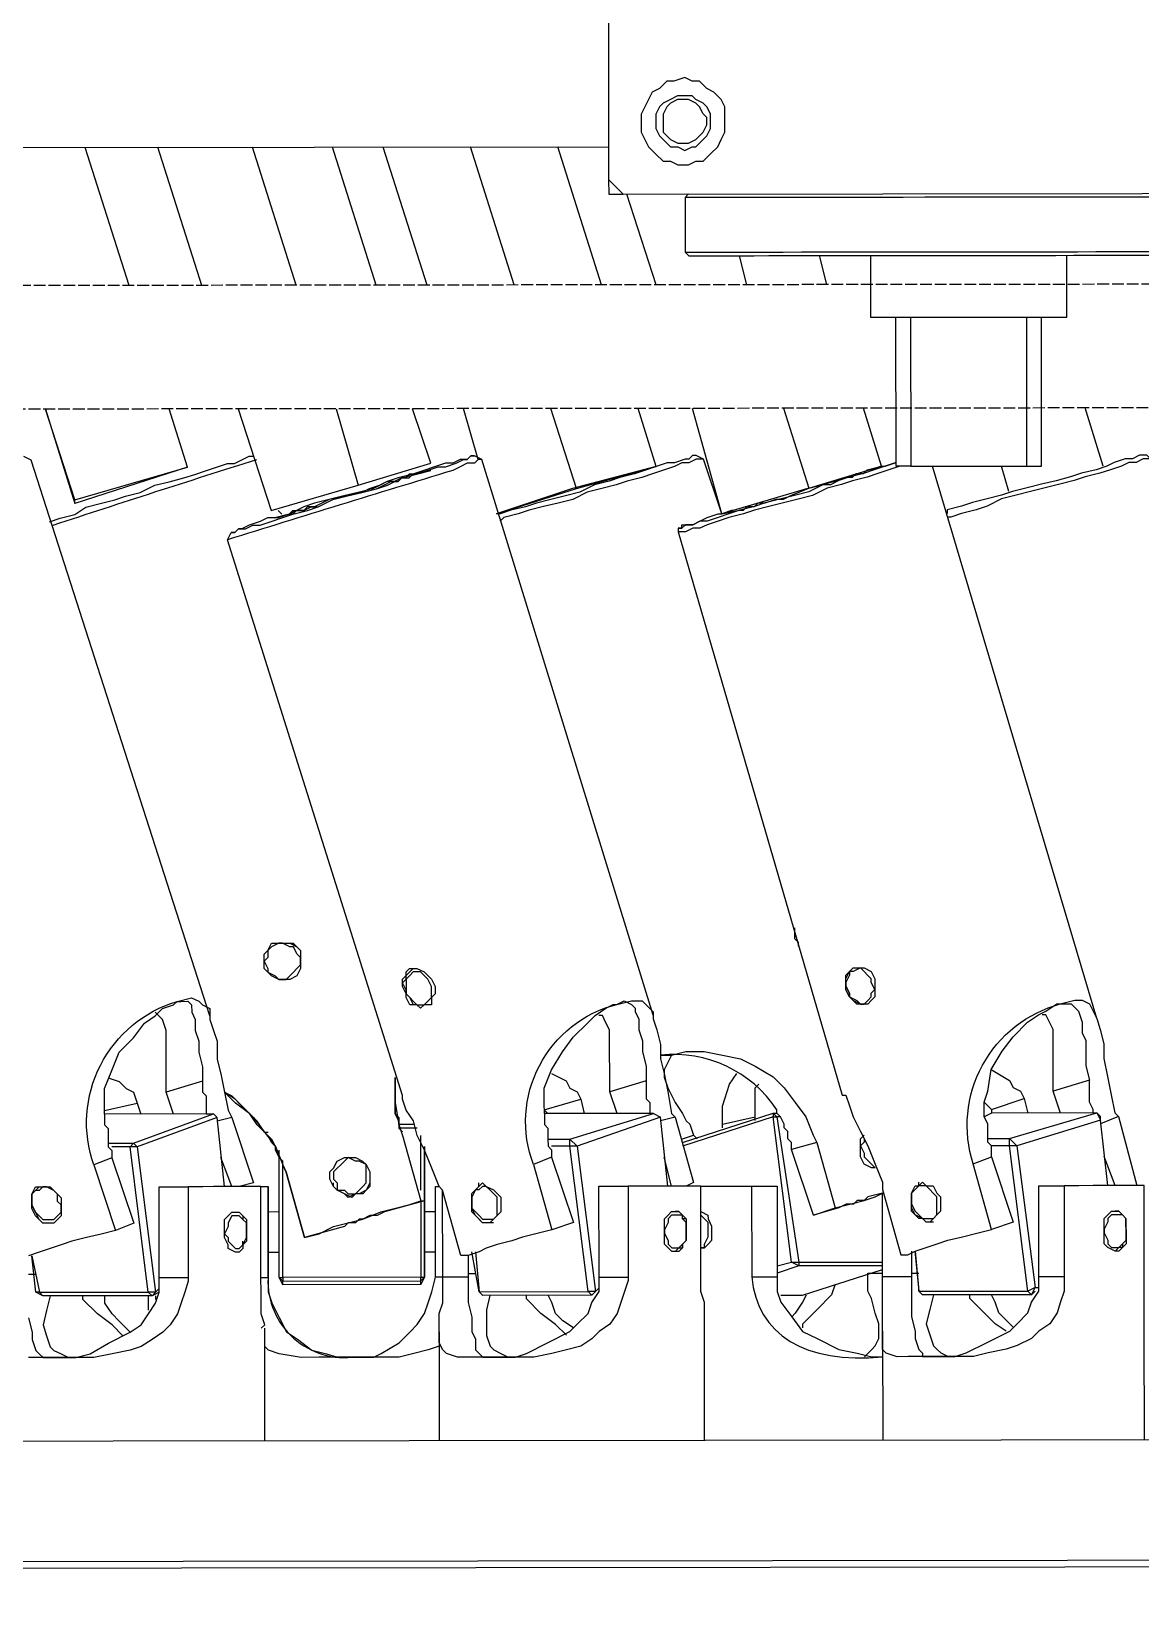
# Model space of a CAD drawing. Header units: feet. Extents: x -99009 to 3252343, y -11094690 to 9035152.
# Drawn here: x 2486455.5 to 2486681.6, y -1980954.1 to -1980633 of the extents above; entities that cross this region are included whole.
import ezdxf

# ---------------------------------------------------------------- set-up
doc = ezdxf.new("R2010")
doc.units = ezdxf.units.FT
doc.linetypes.add('PDF_IMPORT', pattern=[1, 0.8, -0.2])
doc.layers.add('1', color=1, linetype='Continuous')

# ---------------------------------------------------------------- blocks, each defined once
blk = doc.blocks.new('lEVELLING mACHINE')
at = {"color": 200, "lineweight": 25, "transparency": 33554684}
for points in [[(14908.07, 7487.43), (14933.26, 7462.97), (16683.36, 7462.97), (16708.55, 7487.43), (16665.58, 7487.43), (16666.32, 7488.91), (16666.32, 7521.51), (16665.58, 7522.99), (16662.61, 7522.99), (16661.13, 7521.51), (14860.65, 7521.51), (14860.65, 7488.91), (14859.91, 7487.43), (14856.94, 7487.43), (14856.2, 7488.91), (14856.2, 7521.51), (14856.94, 7522.99), (14859.91, 7522.99), (14860.65, 7521.51)], [(14860.65, 7488.91), (16661.13, 7488.91)], [(16662.61, 7487.43), (14859.91, 7487.43)], [(14964.38, 7462.97), (14964.38, 7440.75), (14964.38, 7439.26), (14964.38, 7437.04), (14964.38, 7434.82), (14964.38, 7432.6), (14964.38, 7429.63), (14964.38, 7411.11), (14965.12, 7411.11), (14966.6, 7411.11), (14968.08, 7411.11), (14970.31, 7411.11), (14972.53, 7411.11), (14974.75, 7411.11), (14977.71, 7411.11), (14980.68, 7411.11), (14980.68, 7429.63)], [(15054.03, 7462.97), (15054.03, 7440.75), (15054.03, 7439.26), (15054.03, 7437.04), (15054.03, 7434.82), (15054.77, 7432.6), (15054.77, 7429.63), (15054.77, 7411.11), (15053.29, 7411.11), (15050.33, 7411.11), (15047.36, 7411.11), (15044.4, 7411.11), (15044.4, 7429.63), (15039.21, 7429.63), (15039.21, 7430.37), (15039.21, 7432.6), (15038.47, 7434.82), (15036.25, 7437.78), (15034.03, 7440.75), (15031.06, 7442.23), (15026.62, 7444.45), (15022.91, 7445.19), (15019.95, 7445.93), (15018.47, 7445.93), (15017.73, 7445.93)], [(15017.73, 7440.75), (15017.73, 7462.97)], [(15108.12, 7440.75), (15108.12, 7462.97)], [(15143.69, 7462.97), (15143.69, 7440)], [(15007.35, 7433.34), (15008.09, 7436.3), (15008.83, 7439.26), (15008.09, 7441.49), (15007.35, 7443.71), (15006.61, 7444.45), (15005.87, 7445.19), (15004.39, 7445.93)], [(15011.8, 7424.45), (15011.8, 7428.89), (15011.8, 7429.63), (15011.8, 7430.37), (15011.8, 7432.6), (15011.8, 7434.82), (15011.8, 7437.78), (15011.06, 7440.75), (15011.06, 7442.23), (15010.32, 7444.45), (15009.58, 7445.19), (15009.58, 7445.93), (15008.83, 7445.93), (15008.09, 7445.93), (15010.32, 7445.93), (15012.54, 7445.93), (15014.76, 7445.93), (15016.98, 7445.19), (15017.73, 7444.45), (15017.73, 7442.97), (15017.73, 7441.49), (15017.73, 7439.26), (15017.73, 7437.04), (15017.73, 7434.82), (15017.73, 7432.6), (15017.73, 7429.63), (15017.73, 7412.59)], [(15021.43, 7445.93), (15019.95, 7444.45), (15019.21, 7443.71), (15018.47, 7442.23), (15018.47, 7439.26), (15019.21, 7437.04), (15019.95, 7434.08), (15020.69, 7432.6), (15020.69, 7431.11), (15020.69, 7428.89), (15017.73, 7428.89)], [(15097.75, 7433.34), (15098.49, 7436.3), (15098.49, 7439.26), (15098.49, 7441.49), (15097.75, 7443.71), (15097.01, 7444.45), (15095.52, 7445.19), (15094.04, 7445.93)], [(15102.19, 7425.19), (15102.19, 7428.89), (15102.19, 7429.63), (15102.19, 7430.37), (15102.19, 7432.6), (15102.19, 7434.82), (15101.45, 7437.78), (15101.45, 7440.75), (15100.71, 7442.23), (15100.71, 7444.45), (15099.97, 7445.19), (15099.23, 7445.93), (15098.49, 7445.93), (15097.75, 7445.93), (15099.97, 7445.93), (15102.19, 7445.93), (15104.42, 7445.93), (15106.64, 7445.19), (15107.38, 7444.45), (15108.12, 7442.97), (15108.12, 7441.49), (15108.12, 7439.26), (15108.12, 7437.04), (15107.38, 7434.82), (15107.38, 7432.6), (15107.38, 7429.63), (15107.38, 7411.85)], [(15108.12, 7443.71), (15110.34, 7444.45), (15113.31, 7445.19), (15116.27, 7445.93), (15119.98, 7445.93), (15123.68, 7445.93), (15125.9, 7445.93), (15125.16, 7445.93), (15124.42, 7445.93), (15121.46, 7445.93), (15119.98, 7445.19), (15116.27, 7442.97), (15114.05, 7440.75), (15112.57, 7439.26), (15111.08, 7437.04), (15110.34, 7434.82), (15109.6, 7432.6), (15108.86, 7429.63)], [(15142.94, 7424.45), (15142.94, 7428.89), (15142.94, 7429.63), (15142.94, 7430.37), (15142.94, 7432.6), (15142.2, 7434.82), (15140.72, 7437.78), (15139.24, 7440.75), (15137.02, 7442.23), (15134.05, 7444.45), (15131.09, 7445.19), (15128.87, 7445.93), (15127.38, 7445.93), (15126.64, 7445.93), (15125.9, 7445.93), (15128.87, 7445.93), (15132.57, 7445.93), (15136.28, 7445.93), (15140.72, 7445.19), (15142.94, 7444.45), (15143.69, 7443.71)], [(15187.4, 7433.34), (15188.14, 7436.3), (15188.88, 7439.26), (15188.14, 7441.49), (15187.4, 7443.71), (15186.66, 7444.45), (15185.18, 7445.19), (15183.7, 7445.93)], [(15191.85, 7437.78), (15191.11, 7440.75), (15191.11, 7442.23), (15190.36, 7444.45), (15189.62, 7445.19), (15188.88, 7445.93), (15188.14, 7445.93), (15187.4, 7445.93), (15189.62, 7445.93), (15191.85, 7445.93)], [(14992.53, 7440.75), (14994.76, 7439.26), (14996.98, 7437.04), (14999.94, 7434.08), (14999.94, 7433.34)], [(15082.19, 7441.49), (15084.41, 7439.26), (15087.37, 7437.04), (15090.34, 7434.08), (15090.34, 7433.34)], [(15171.1, 7440.75), (15173.32, 7438.52), (15174.81, 7437.04), (15176.29, 7434.82), (15176.29, 7433.34)], [(15172.58, 7441.49), (15174.81, 7439.26), (15177.77, 7437.04), (15180.73, 7434.08), (15180.73, 7433.34)], [(14991.05, 7440), (14992.53, 7438.52), (14994.02, 7437.04), (14994.76, 7434.82), (14995.5, 7433.34)], [(15027.36, 7431.11), (15028.1, 7433.34), (15031.06, 7436.3), (15034.03, 7439.26), (15034.03, 7440)], [(15033.29, 7433.34), (15034.03, 7434.82), (15035.51, 7437.04), (15036.25, 7437.78)], [(15080.71, 7440), (15082.93, 7438.52), (15084.41, 7437.04), (15085.15, 7434.82), (15085.89, 7433.34)], [(15144.43, 7440), (15143.69, 7439.26), (15144.43, 7437.04), (15144.43, 7434.82), (15144.43, 7432.6), (15144.43, 7429.63), (15144.43, 7411.11), (15142.94, 7411.11)], [(15165.91, 7433.34), (15165.91, 7434.08)], [(15167.4, 7436.3), (15167.4, 7433.34)], [(14971.79, 7411.11), (14973.27, 7397.77), (14990.31, 7402.96), (14986.61, 7431.85), (14988.09, 7432.6), (14991.79, 7402.96), (14995.5, 7402.96)], [(14986.61, 7432.6), (14987.35, 7433.34), (14986.61, 7431.85), (14985.87, 7431.85)], [(15038.47, 7433.34), (15034.03, 7433.34), (15017.73, 7428.15)], [(15085.89, 7401.48), (15081.45, 7401.48), (15064.41, 7396.29), (15062.92, 7397.03), (15079.96, 7402.96), (15076.26, 7432.6), (15077.74, 7432.6), (15081.45, 7402.96), (15085.15, 7402.96)], [(15076.26, 7432.6), (15077, 7433.34), (15076.26, 7432.6), (15075.52, 7431.85)], [(15100.71, 7424.45), (15099.97, 7432.6), (15077.74, 7432.6), (15077, 7433.34), (15099.23, 7433.34), (15099.97, 7432.6), (15101.45, 7424.45)], [(15099.23, 7433.34), (15099.97, 7432.6)], [(15099.97, 7432.6), (15099.97, 7432.6)], [(15108.86, 7416.29), (15111.08, 7416.29), (15111.08, 7402.96), (15111.08, 7429.63), (15111.83, 7431.11), (15139.98, 7431.11), (15139.98, 7430.37), (15140.72, 7429.63), (15139.98, 7429.63), (15139.98, 7406.66)], [(15111.83, 7431.11), (15111.83, 7430.37), (15111.83, 7429.63), (15111.08, 7429.63)], [(15139.98, 7431.11), (15140.72, 7429.63), (15140.72, 7403.7)], [(15175.55, 7402.22), (15170.36, 7402.22), (15154.06, 7396.29), (15153.32, 7397.03), (15169.62, 7402.96), (15165.91, 7432.6), (15167.4, 7432.6), (15171.1, 7402.96), (15174.81, 7402.96)], [(15165.17, 7432.6), (15166.65, 7433.34), (15165.91, 7432.6), (15165.17, 7431.85)], [(15188.88, 7433.34), (15190.36, 7432.6)], [(14985.87, 7429.63), (14985.87, 7428.89), (14985.87, 7411.11), (14980.68, 7411.11)], [(15011.8, 7428.89), (15010.32, 7428.89)], [(15011.8, 7429.63), (15017.73, 7429.63)], [(15017.73, 7427.41), (15034.77, 7427.41), (15039.21, 7428.89), (15039.21, 7429.63)], [(15039.21, 7427.41), (15036.25, 7426.67), (15039.95, 7397.03), (15039.21, 7397.03), (15039.95, 7396.29), (15039.21, 7396.29)], [(15044.4, 7411.11), (15039.21, 7411.11), (15039.21, 7428.89)], [(15054.77, 7411.11), (15055.51, 7411.11), (15056.25, 7411.11), (15057.74, 7411.11), (15059.96, 7411.11), (15062.18, 7411.11), (15064.41, 7411.11), (15067.37, 7411.11), (15069.59, 7411.11), (15069.59, 7429.63)], [(15075.52, 7429.63), (15075.52, 7428.89), (15075.52, 7411.11), (15069.59, 7411.11)], [(15102.19, 7428.89), (15100.71, 7428.89)], [(15102.19, 7429.63), (15107.38, 7429.63), (15108.86, 7429.63), (15108.86, 7428.89), (15108.86, 7411.11), (15108.12, 7411.11)], [(15113.31, 7398.51), (15116.27, 7398.51), (15116.27, 7397.77), (15117.01, 7396.29), (15117.01, 7395.55), (15117.01, 7394.07), (15117.01, 7392.58), (15117.01, 7391.84), (15117.01, 7388.88), (15117.01, 7389.62), (15117.01, 7394.07), (15116.27, 7398.51), (15115.53, 7400.74), (15111.83, 7414.07), (15111.08, 7414.07), (15119.23, 7416.29), (15120.72, 7417.04), (15121.46, 7417.04), (15122.2, 7417.04), (15123.68, 7417.78), (15124.42, 7417.78), (15125.16, 7418.52), (15126.64, 7418.52), (15127.38, 7419.26), (15135.54, 7421.48), (15132.57, 7420.74), (15129.61, 7419.26), (15126.64, 7418.52), (15123.68, 7417.78), (15119.98, 7416.29), (15117.01, 7415.55), (15114.05, 7414.81), (15111.83, 7414.07), (15111.83, 7429.63), (15139.98, 7429.63), (15139.98, 7430.37), (15111.83, 7430.37), (15111.08, 7429.63), (15111.08, 7424.45), (15108.86, 7424.45)], [(15111.08, 7429.63), (15111.08, 7429.63)], [(15144.43, 7429.63), (15142.94, 7429.63), (15142.94, 7428.89), (15142.94, 7424.45), (15140.72, 7424.45)], [(15140.72, 7429.63), (15140.72, 7429.63)], [(15140.72, 7416.29), (15142.94, 7416.29), (15142.94, 7411.11), (15142.94, 7428.89), (15142.94, 7411.11), (15142.94, 7416.29)], [(15142.94, 7428.89), (15142.94, 7428.89)], [(15142.94, 7428.89), (15142.94, 7428.89)], [(15144.43, 7411.11), (15145.17, 7411.11), (15145.91, 7411.11), (15147.39, 7411.11), (15149.61, 7411.11), (15151.84, 7411.11), (15154.06, 7411.11), (15156.28, 7411.11), (15159.25, 7411.11), (15159.25, 7429.63)], [(15165.17, 7429.63), (15165.17, 7428.89), (15165.17, 7411.11), (15159.25, 7411.11)], [(15191.85, 7428.89), (15190.36, 7428.89)], [(15059.22, 7277), (15059.22, 7277.74), (15025.88, 7392.58), (15025.14, 7392.58), (15024.39, 7394.81), (15023.65, 7397.03), (15022.17, 7399.99), (15020.69, 7402.96), (15019.21, 7406.66), (15017.73, 7410.37), (15017.73, 7411.85), (15014.02, 7425.19), (15012.54, 7425.19), (15011.06, 7424.45), (15008.83, 7423.7), (15006.61, 7422.96), (15004.39, 7422.22), (15001.43, 7421.48), (14998.46, 7420.74), (14995.5, 7420), (14999.2, 7406.66), (14995.5, 7405.18), (14995.5, 7403.7), (14995.5, 7402.96), (14996.24, 7402.22), (14996.24, 7400.74), (14996.24, 7399.99), (14996.24, 7398.51), (14996.98, 7397.03), (14996.98, 7396.29), (14996.98, 7394.07), (14996.24, 7391.84), (14995.5, 7387.4), (14993.27, 7383.69), (14991.05, 7380.73), (14988.09, 7377.77), (14985.87, 7376.28), (14984.38, 7375.54), (14982.16, 7374.06), (14981.42, 7374.06), (14978.46, 7373.32), (14976.97, 7373.32), (14975.49, 7374.06), (14974.75, 7375.54), (14974.01, 7377.02), (14973.27, 7379.25), (14972.53, 7382.21), (14972.53, 7385.18), (14971.79, 7388.88), (14971.05, 7392.58), (14970.31, 7396.29), (14969.56, 7397.03), (14965.86, 7411.11), (14967.34, 7411.11)], [(14968.08, 7422.22), (14968.82, 7422.96), (14968.82, 7423.7), (14969.56, 7423.7), (14970.31, 7424.45)], [(15038.47, 7397.03), (15039.21, 7397.03), (15034.77, 7426.67), (15017.73, 7426.67)], [(15059.96, 7424.45), (15059.22, 7423.7), (15058.48, 7423.7), (15058.48, 7422.96), (15057.74, 7422.22)], [(15086.63, 7396.29), (15086.63, 7397.03), (15086.63, 7398.51), (15085.89, 7399.25), (15085.89, 7400.74), (15085.89, 7401.48), (15085.89, 7402.96), (15085.15, 7403.7), (15085.15, 7405.18), (15088.86, 7406.66), (15085.15, 7420), (15088.12, 7420.74), (15091.08, 7421.48), (15093.3, 7422.22), (15096.27, 7422.96), (15098.49, 7423.7), (15099.97, 7424.45), (15102.19, 7425.19), (15103.67, 7425.19), (15107.38, 7411.85), (15108.12, 7411.11), (15109.6, 7407.4), (15111.08, 7403.7), (15112.57, 7400.74), (15113.31, 7397.77), (15114.79, 7395.55), (15115.53, 7393.33), (15115.53, 7392.58), (15151.1, 7279.22), (15150.35, 7277.74)], [(15111.08, 7424.45), (15111.08, 7425.19), (15111.08, 7424.45), (15111.08, 7423.7), (15111.08, 7422.22), (15111.08, 7421.48), (15111.08, 7420), (15111.08, 7418.52), (15111.08, 7417.04), (15111.08, 7416.29), (15111.08, 7415.55), (15111.08, 7416.29)], [(15176.29, 7396.29), (15176.29, 7397.03), (15176.29, 7398.51), (15175.55, 7399.25), (15175.55, 7400.74), (15175.55, 7401.48), (15175.55, 7402.96), (15174.81, 7403.7), (15174.81, 7405.18), (15178.51, 7406.66), (15174.06, 7420), (15177.03, 7420.74), (15179.99, 7421.48), (15182.96, 7422.22), (15185.18, 7422.96), (15187.4, 7423.7), (15189.62, 7424.45), (15191.85, 7425.19)], [(14968.08, 7422.22), (14968.08, 7422.22)], [(15054.77, 7416.29), (15053.29, 7417.04), (15053.29, 7417.78), (15052.55, 7419.26), (15052.55, 7420.74), (15052.55, 7422.22), (15053.29, 7422.96), (15054.03, 7423.7), (15054.77, 7423.7), (15054.03, 7423.7), (15054.03, 7422.96), (15053.29, 7421.48), (15053.29, 7420.74), (15053.29, 7419.26), (15053.29, 7418.52), (15054.03, 7417.78), (15054.77, 7417.04)], [(15140.72, 7404.44), (15141.46, 7403.7), (15141.46, 7402.96), (15142.2, 7402.22), (15142.94, 7400.74), (15143.69, 7399.99), (15145.17, 7398.51), (15146.65, 7396.29), (15149.61, 7394.07), (15151.84, 7391.84), (15150.35, 7392.58), (15148.13, 7394.81), (15145.91, 7397.03), (15143.69, 7399.99), (15141.46, 7402.96), (15139.98, 7406.66), (15139.24, 7408.14), (15135.54, 7421.48), (15139.24, 7408.14), (15139.98, 7406.66), (15139.98, 7405.92), (15140.72, 7405.18), (15141.46, 7403.7), (15141.46, 7402.96), (15142.2, 7401.48), (15142.94, 7400.74), (15143.69, 7399.99), (15145.17, 7397.77), (15147.39, 7395.55), (15149.61, 7393.33), (15151.84, 7391.84)], [(15135.54, 7421.48), (15135.54, 7421.48)], [(15148.13, 7422.96), (15148.13, 7422.22)], [(14968.08, 7418.52), (14968.08, 7417.78), (14968.82, 7417.04), (14969.56, 7416.29), (14970.31, 7416.29)], [(14995.5, 7405.18), (14991.05, 7418.52), (14995.5, 7420)], [(15007.35, 7418.52), (15008.83, 7418.52), (15009.58, 7417.78), (15010.32, 7417.78), (15011.06, 7417.04), (15011.8, 7415.55), (15011.8, 7414.81), (15011.8, 7413.33), (15011.8, 7412.59), (15011.06, 7411.11), (15010.32, 7411.11), (15010.32, 7410.37)], [(15057.74, 7417.78), (15058.48, 7417.78), (15058.48, 7417.04), (15059.22, 7416.29), (15059.96, 7416.29)], [(15085.15, 7405.18), (15080.71, 7418.52), (15085.15, 7420)], [(15097.01, 7418.52), (15097.75, 7418.52), (15099.23, 7418.52), (15099.97, 7417.78), (15100.71, 7417.04), (15101.45, 7415.55), (15101.45, 7414.81), (15101.45, 7413.33), (15101.45, 7412.59), (15100.71, 7411.85), (15099.97, 7411.11), (15099.97, 7410.37)], [(15148.13, 7417.78), (15148.13, 7417.78)], [(15149.61, 7416.29), (15148.87, 7416.29), (15148.13, 7417.04), (15148.13, 7417.78)], [(15174.81, 7405.18), (15170.36, 7418.52), (15174.06, 7420)], [(15186.66, 7418.52), (15188.14, 7418.52), (15188.88, 7418.52), (15189.62, 7417.78), (15190.36, 7417.04), (15191.11, 7415.55), (15191.11, 7414.81), (15191.11, 7413.33), (15191.11, 7412.59), (15190.36, 7411.11), (15189.62, 7411.11), (15188.88, 7411.11)], [(15031.8, 7417.04), (15036.25, 7403.7)], [(15111.83, 7411.85), (15111.83, 7400.74)], [(15122.2, 7408.14), (15122.2, 7409.63), (15122.2, 7411.11), (15122.94, 7411.85), (15124.42, 7412.59)], [(15125.16, 7412.59), (15126.64, 7413.33), (15127.38, 7412.59), (15128.87, 7411.85), (15129.61, 7411.11), (15129.61, 7410.37)], [(14970.31, 7411.11), (14972.53, 7405.18)], [(15060.7, 7411.11), (15062.18, 7405.18)], [(15061.44, 7411.11), (15062.92, 7397.03)], [(15139.24, 7408.14), (15139.24, 7408.14)], [(15142.94, 7411.11), (15142.94, 7411.11)], [(15142.94, 7411.11), (15142.94, 7411.11)], [(15150.35, 7411.11), (15152.58, 7405.18)], [(15151.84, 7411.11), (15153.32, 7397.03)], [(15021.43, 7401.48), (15021.43, 7402.22), (15022.17, 7402.96), (15021.43, 7404.44), (15021.43, 7405.18), (15020.69, 7405.92), (15019.95, 7406.66), (15019.21, 7407.4), (15019.95, 7407.4), (15021.43, 7406.66), (15022.17, 7405.18), (15022.17, 7404.44), (15022.17, 7402.96), (15022.17, 7401.48), (15021.43, 7400.74)], [(15058.48, 7402.22), (15039.95, 7396.29), (15039.95, 7397.03), (15058.48, 7402.96)], [(14969.56, 7397.03), (14973.27, 7398.51)], [(14996.24, 7401.48), (14991.79, 7401.48), (14974.01, 7396.29), (14973.27, 7397.77), (14973.27, 7397.03), (14974.01, 7396.29), (14995.5, 7396.29), (14996.98, 7397.03)], [(15050.33, 7398.51), (15043.66, 7397.03), (15043.66, 7394.07), (15043.66, 7391.1), (15042.92, 7390.36)], [(15050.33, 7399.25), (15050.33, 7398.51), (15050.33, 7397.03), (15050.33, 7394.81), (15048.85, 7390.36), (15047.36, 7388.14)], [(15060.7, 7384.43), (15061.44, 7385.92), (15062.18, 7387.4), (15062.18, 7388.88), (15061.44, 7391.1), (15059.96, 7394.07), (15058.48, 7396.29), (15057.74, 7397.77), (15057, 7398.51), (15056.25, 7400.74), (15055.51, 7401.48)], [(15058.48, 7401.48), (15056.25, 7400.74)], [(15112.57, 7399.25), (15116.27, 7399.25)], [(15117.01, 7388.88), (15117.01, 7391.84), (15117.01, 7392.58), (15117.01, 7394.07), (15117.01, 7394.81), (15117.01, 7396.29), (15116.27, 7397.03), (15116.27, 7398.51), (15116.27, 7399.25), (15115.53, 7399.99)], [(15143.69, 7399.99), (15142.94, 7399.99)], [(14974.75, 7396.29), (14974.75, 7395.55), (14975.49, 7394.07), (14975.49, 7393.33), (14975.49, 7391.84), (14975.49, 7391.1), (14975.49, 7389.62)], [(14981.42, 7396.29), (14982.9, 7391.84)], [(14995.5, 7387.4), (14991.79, 7389.62), (14991.05, 7391.1), (14989.57, 7391.84), (14988.83, 7393.33), (14988.09, 7396.29)], [(14996.98, 7394.07), (14995.5, 7395.55), (14988.83, 7393.33)], [(14995.5, 7395.55), (14995.5, 7396.29)], [(15043.66, 7397.77), (15043.66, 7397.03)], [(15059.96, 7397.03), (15062.92, 7397.77)], [(15064.41, 7396.29), (15085.89, 7396.29), (15086.63, 7396.29), (15086.63, 7394.07), (15086.63, 7391.1), (15085.15, 7387.4), (15082.93, 7383.69), (15080.71, 7380.73), (15077.74, 7377.77), (15076.26, 7376.28), (15074.04, 7374.8), (15072.56, 7374.06), (15071.81, 7374.06), (15070.33, 7373.32), (15068.85, 7374.06), (15068.11, 7374.8), (15068.11, 7375.54), (15067.37, 7377.02), (15067.37, 7379.25), (15066.63, 7381.47), (15066.63, 7383.69), (15065.89, 7386.66), (15065.89, 7389.62), (15065.89, 7391.1), (15065.89, 7391.84), (15065.89, 7393.33), (15065.15, 7394.07), (15065.15, 7395.55), (15065.15, 7396.29)], [(15071.81, 7396.29), (15073.3, 7391.84)], [(15085.15, 7388.14), (15082.19, 7389.62), (15081.45, 7391.1), (15079.96, 7391.84), (15079.22, 7393.33), (15078.48, 7396.29)], [(15085.89, 7396.29), (15086.63, 7395.55), (15079.22, 7393.33)], [(15086.63, 7395.55), (15086.63, 7395.55)], [(15150.35, 7397.03), (15153.32, 7397.77)], [(15154.06, 7396.29), (15176.29, 7396.29), (15176.29, 7394.07), (15176.29, 7391.1), (15174.81, 7387.4), (15173.32, 7383.69), (15170.36, 7380.73), (15168.14, 7377.77), (15165.91, 7376.28), (15164.43, 7374.8), (15162.21, 7374.06), (15161.47, 7373.32), (15160.73, 7373.32), (15159.25, 7373.32), (15158.5, 7374.06), (15158.5, 7375.54), (15157.76, 7377.02), (15157.76, 7379.25), (15157.02, 7381.47), (15157.02, 7383.69), (15156.28, 7386.66), (15156.28, 7389.62), (15156.28, 7390.36), (15156.28, 7391.84), (15155.54, 7392.58), (15155.54, 7394.07), (15155.54, 7394.81), (15155.54, 7396.29), (15154.8, 7396.29)], [(15162.21, 7396.29), (15163.69, 7391.84)], [(15175.55, 7388.88), (15173.32, 7389.62), (15171.84, 7391.1), (15170.36, 7391.84), (15169.62, 7394.07), (15168.88, 7396.29)], [(15176.29, 7395.55), (15169.62, 7394.07)], [(15065.89, 7389.62), (15073.3, 7391.84), (15073.3, 7390.36), (15073.3, 7387.4), (15073.3, 7384.43), (15073.3, 7381.47), (15073.3, 7379.25), (15074.04, 7377.77), (15074.78, 7376.28), (15075.52, 7376.28)], [(15117.01, 7391.84), (15117.01, 7391.84)], [(15156.28, 7389.62), (15163.69, 7391.84), (15163.69, 7390.36), (15163.69, 7387.4), (15163.69, 7384.43), (15163.69, 7380.73), (15163.69, 7379.25), (15164.43, 7377.02), (15165.17, 7376.28), (15165.91, 7375.54)], [(14974.01, 7377.02), (15007.35, 7264.4)], [(15064.41, 7376.28), (15099.23, 7262.92), (15100.71, 7262.18)], [(15154.8, 7376.28), (15191.11, 7262.92), (15192.59, 7262.18)], [(15020.69, 7374.06), (15021.43, 7374.06), (15022.17, 7374.06), (15023.65, 7373.32), (15024.39, 7372.58), (15024.39, 7371.84), (15025.14, 7370.36), (15025.14, 7369.62), (15025.14, 7368.13), (15024.39, 7367.39), (15023.65, 7366.65), (15022.91, 7366.65)], [(15111.08, 7374.06), (15111.83, 7374.8), (15112.57, 7374.06), (15113.31, 7374.06), (15114.05, 7372.58), (15114.79, 7371.84), (15114.79, 7371.1), (15115.53, 7369.62), (15114.79, 7368.87), (15114.79, 7367.39), (15114.05, 7366.65), (15113.31, 7366.65)], [(15143.69, 7366.65), (15143.69, 7366.65)], [(14933.26, 7364.43), (14962.9, 7262.92), (14963.64, 7262.18), (14964.38, 7262.18), (14965.12, 7262.18), (14966.6, 7262.92), (14968.08, 7262.92), (14970.31, 7263.66), (14971.79, 7264.4), (14974.01, 7265.14), (14976.97, 7265.88), (14979.2, 7266.62), (14982.16, 7267.37), (14985.12, 7268.11), (14988.09, 7268.85), (14991.05, 7269.59), (14993.27, 7270.33), (14996.24, 7271.07), (14999.2, 7271.81), (15001.43, 7272.55), (15004.39, 7273.29), (15004.39, 7274.03)], [(15034.77, 7362.21), (15034.77, 7361.47), (15035.51, 7360.72), (15035.51, 7359.24), (15035.51, 7358.5)], [(15140.72, 7361.47), (15139.24, 7361.47), (15137.76, 7361.47), (15137.02, 7362.21), (15136.28, 7362.95)], [(15012.54, 7264.4), (15014.02, 7264.4), (15016.24, 7265.14), (15018.47, 7265.88), (15020.69, 7266.62), (15023.65, 7267.37), (15025.88, 7268.11), (15028.84, 7268.85), (15031.8, 7270.33), (15034.77, 7271.07), (15037.73, 7271.81), (15040.69, 7272.55), (15043.66, 7273.29), (15045.88, 7274.03), (15048.85, 7274.78), (15051.07, 7275.52), (15053.29, 7276.26), (15054.77, 7277), (15056.25, 7277), (15057.74, 7277.74), (15058.48, 7277.74), (15059.22, 7277.74)], [(15032.54, 7268.85), (15029.58, 7268.11), (15028.1, 7268.11), (15026.62, 7267.37), (15025.14, 7266.62), (15023.65, 7266.62), (15022.91, 7265.88), (15021.43, 7265.88), (15020.69, 7265.14), (15017.73, 7264.4), (15016.98, 7264.4), (15014.76, 7263.66), (15016.98, 7264.4), (15019.21, 7265.14), (15021.43, 7265.88), (15024.39, 7266.62), (15026.62, 7267.37), (15029.58, 7268.11), (15032.54, 7269.59), (15035.51, 7270.33), (15038.47, 7271.07), (15041.44, 7271.81), (15043.66, 7272.55), (15046.62, 7273.29), (15048.85, 7274.03), (15051.07, 7274.78), (15053.29, 7275.52), (15054.77, 7275.52), (15056.25, 7276.26), (15057.74, 7276.26), (15058.48, 7277), (15059.22, 7277), (15058.48, 7277), (15058.48, 7276.26), (15057, 7276.26), (15056.25, 7276.26), (15054.77, 7275.52), (15053.29, 7274.78), (15051.07, 7274.03), (15050.33, 7274.03), (15056.25, 7252.55)], [(14962.9, 7262.92), (14963.64, 7262.92), (14964.38, 7262.92), (14965.86, 7263.66), (14967.34, 7263.66), (14968.82, 7264.4), (14971.05, 7265.14), (14973.27, 7265.88), (14976.23, 7266.62), (14978.46, 7267.37), (14981.42, 7268.11), (14984.38, 7268.85), (14987.35, 7269.59), (14990.31, 7270.33), (14993.27, 7271.07), (14996.24, 7272.55), (14998.46, 7273.29), (15001.43, 7274.03), (15003.65, 7274.78), (15004.39, 7274.78)], [(15048.1, 7273.29), (15050.33, 7274.03), (15046.62, 7273.29), (15045.88, 7273.29), (15045.14, 7272.55), (15043.66, 7272.55), (15042.92, 7271.81), (15041.44, 7271.81), (15039.21, 7271.07), (15037.73, 7271.07), (15036.25, 7270.33), (15032.54, 7268.85), (15050.33, 7274.03), (15054.03, 7262.92), (15055.51, 7262.18), (15056.25, 7262.18), (15057, 7262.92), (15057.74, 7262.92), (15059.96, 7263.66), (15061.44, 7263.66), (15063.66, 7264.4), (15065.89, 7265.14), (15068.11, 7265.88), (15071.07, 7266.62), (15073.3, 7267.37), (15076.26, 7268.11), (15079.22, 7269.59), (15082.19, 7270.33), (15085.15, 7271.07), (15088.12, 7271.81), (15090.34, 7272.55), (15093.3, 7273.29), (15095.52, 7274.03), (15096.27, 7274.03)], [(15047.36, 7273.29), (15047.36, 7273.29)], [(15054.03, 7262.92), (15054.77, 7262.92), (15055.51, 7262.92), (15057, 7263.66), (15058.48, 7263.66), (15059.96, 7264.4), (15062.18, 7265.14), (15064.41, 7265.88), (15066.63, 7266.62), (15069.59, 7267.37), (15071.81, 7268.11), (15074.78, 7268.85), (15077.74, 7269.59), (15080.71, 7271.07), (15083.67, 7271.81), (15086.63, 7272.55), (15089.6, 7273.29), (15091.82, 7274.03), (15094.78, 7274.78), (15095.52, 7275.52)], [(15063.66, 7264.4), (15080.71, 7268.85), (15096.27, 7274.03), (15079.96, 7268.85), (15085.15, 7252.55)], [(15148.87, 7252.55), (15142.2, 7273.29), (15124.42, 7268.11)], [(15138.5, 7274.03), (15138.5, 7274.03)], [(15139.98, 7274.03), (15140.72, 7273.29)], [(15187.4, 7275.52), (15185.18, 7274.78), (15182.21, 7274.03), (15179.99, 7272.55), (15177.03, 7271.81), (15174.06, 7271.07), (15171.84, 7270.33), (15168.88, 7269.59), (15165.91, 7268.11), (15162.95, 7267.37), (15159.99, 7266.62), (15157.76, 7265.88), (15155.54, 7265.14), (15153.32, 7264.4), (15151.1, 7263.66), (15149.61, 7263.66), (15148.13, 7262.92), (15146.65, 7262.18), (15145.91, 7262.18)], [(15038.47, 7271.07), (15038.47, 7271.07)], [(15127.38, 7270.33), (15127.38, 7270.33)], [(15130.35, 7271.07), (15130.35, 7271.07)], [(15182.21, 7271.07), (15188.14, 7252.55), (15182.21, 7271.81)], [(14991.79, 7269.59), (14993.27, 7264.4)], [(15037.73, 7252.55), (15032.54, 7268.85), (15017.73, 7264.4), (15021.43, 7252.55)], [(15031.8, 7268.85), (15031.8, 7268.85)], [(15035.51, 7269.59), (15035.51, 7269.59)], [(15079.96, 7268.85), (15063.66, 7264.4), (15067.37, 7252.55)], [(15128.87, 7252.55), (15124.42, 7268.11), (15109.6, 7263.66), (15113.31, 7252.55)], [(15123.68, 7269.59), (15123.68, 7269.59)], [(14972.53, 7264.4), (14976.23, 7252.55)], [(14988.09, 7264.4), (14987.35, 7264.4), (14986.61, 7264.4), (14985.87, 7264.4), (14985.12, 7264.4), (14985.12, 7234.02)], [(15011.8, 7234.02), (15011.8, 7264.4), (14988.09, 7264.4), (14988.09, 7234.02)], [(15011.8, 7264.4), (15012.54, 7264.4), (15013.28, 7264.4), (15014.02, 7264.4), (15014.76, 7264.4), (15014.76, 7234.02)], [(15017.73, 7264.4), (15019.95, 7265.14)], [(15021.43, 7265.88), (15021.43, 7265.88)], [(15113.31, 7265.88), (15113.31, 7265.88)], [(15159.25, 7264.4), (15159.25, 7264.4)], [(15159.25, 7264.4), (15162.95, 7252.55)], [(15099.97, 7262.92), (15102.93, 7252.55)], [(15019.95, 7221.43), (15019.95, 7234.02), (15019.21, 7234.02), (15018.47, 7234.02), (15017.73, 7234.02), (15016.24, 7234.02), (15014.76, 7234.02), (15012.54, 7234.02), (15010.32, 7234.02), (15008.09, 7234.02), (15005.13, 7234.02), (15002.91, 7234.02), (14999.94, 7234.02), (14997.72, 7234.02), (14994.76, 7234.02), (14992.53, 7234.02), (14989.57, 7234.02), (14987.35, 7234.02), (14985.87, 7234.02), (14983.64, 7234.02), (14982.16, 7234.02), (14981.42, 7234.02), (14980.68, 7234.02), (14979.94, 7234.02), (14979.94, 7221.43)], [(15028.84, 7227.35), (15030.32, 7221.43)], [(15045.14, 7227.35), (15046.62, 7221.43)], [(15063.66, 7227.35), (15069.59, 7208.83)], [(15074.78, 7227.35), (15083.67, 7199.2)], [(15092.56, 7227.35), (15101.45, 7199.2)], [(15110.34, 7227.35), (15119.23, 7199.2)], [(15120.72, 7227.35), (15129.61, 7199.2)], [(15137.02, 7227.35), (15145.91, 7199.2)], [(15156.28, 7227.35), (15165.17, 7199.2)], [(15171.1, 7227.35), (15179.99, 7199.2)], [(15057, 7208.83), (15057.74, 7209.57), (15057.74, 7220.69), (15057, 7221.43), (15056.25, 7221.43), (15055.51, 7221.43), (15054.03, 7221.43), (15052.55, 7221.43), (15051.07, 7221.43), (15048.85, 7221.43), (15045.88, 7221.43), (15043.66, 7221.43), (15040.69, 7221.43), (15036.99, 7221.43), (15033.29, 7221.43), (15029.58, 7221.43), (15025.88, 7221.43), (15022.17, 7221.43), (15017.73, 7221.43), (15013.28, 7221.43), (15008.83, 7221.43), (15004.39, 7221.43), (14999.94, 7221.43), (14995.5, 7221.43), (14991.05, 7221.43), (14986.61, 7221.43), (14982.16, 7221.43), (14978.46, 7221.43), (14974.01, 7221.43), (14970.31, 7221.43), (14966.6, 7221.43), (14962.9, 7221.43)], [(15057.74, 7220.69), (15057, 7220.69), (15056.25, 7220.69), (15054.77, 7220.69), (15053.29, 7220.69), (15051.07, 7220.69), (15048.85, 7220.69), (15046.62, 7220.69), (15043.66, 7220.69), (15040.69, 7220.69), (15037.73, 7220.69), (15034.03, 7220.69), (15030.32, 7220.69), (15025.88, 7220.69), (15022.17, 7220.69), (15017.73, 7220.69), (15013.28, 7220.69), (15008.83, 7220.69), (15004.39, 7220.69), (14999.94, 7220.69), (14995.5, 7220.69), (14991.05, 7220.69), (14986.61, 7220.69), (14982.16, 7220.69), (14977.71, 7220.69), (14974.01, 7220.69), (14970.31, 7220.69), (14965.86, 7220.69), (14962.9, 7220.69)], [(15019.95, 7221.43), (15019.95, 7221.43)], [(14962.9, 7209.57), (14965.86, 7209.57), (14970.31, 7209.57), (14974.01, 7209.57), (14977.71, 7209.57), (14982.16, 7209.57), (14986.61, 7209.57), (14991.05, 7209.57), (14995.5, 7209.57), (14999.94, 7209.57), (15004.39, 7209.57), (15008.83, 7209.57), (15013.28, 7209.57), (15017.73, 7209.57), (15022.17, 7209.57), (15025.88, 7209.57), (15030.32, 7209.57), (15034.03, 7209.57), (15037.73, 7209.57), (15040.69, 7209.57), (15043.66, 7209.57), (15046.62, 7209.57), (15048.85, 7209.57), (15051.07, 7209.57), (15053.29, 7209.57), (15054.77, 7209.57), (15056.25, 7209.57), (15057, 7209.57), (15057.74, 7209.57)], [(14805.82, 6988.77), (15070.33, 6988.77), (15073.3, 6992.48), (15073.3, 7205.87), (15073.3, 7208.83), (15070.33, 7208.83)], [(15073.3, 7205.87), (15070.33, 7208.83), (14805.82, 7208.83)], [(16572.96, 7199.2), (15073.3, 7199.2)]]:
    blk.add_lwpolyline(points, dxfattribs=at)
for points in [[(14985.87, 7429.63), (14980.68, 7429.63), (14980.68, 7430.37), (14980.68, 7432.6), (14981.42, 7434.82), (14982.16, 7437.04), (14983.64, 7439.26), (14985.87, 7440.75), (14987.35, 7442.23), (14990.31, 7443.71), (14992.53, 7444.45), (14996.24, 7445.19), (14999.2, 7445.93), (15002.91, 7445.93), (15005.87, 7445.93), (15008.09, 7445.93), (15007.35, 7445.93), (15005.87, 7445.93), (15002.91, 7445.93), (15000.68, 7445.19), (14996.24, 7442.97), (14991.79, 7440.75), (14990.31, 7439.26), (14988.09, 7437.04), (14987.35, 7434.82), (14985.87, 7432.6)], [(15075.52, 7429.63), (15069.59, 7429.63), (15069.59, 7430.37), (15070.33, 7432.6), (15071.07, 7434.82), (15071.81, 7437.04), (15073.3, 7439.26), (15075.52, 7440.75), (15077, 7442.23), (15079.22, 7443.71), (15082.19, 7444.45), (15085.15, 7445.19), (15088.86, 7445.93), (15092.56, 7445.93), (15095.52, 7445.93), (15097.75, 7445.93), (15097.01, 7445.93), (15095.52, 7445.93), (15092.56, 7445.93), (15090.34, 7445.19), (15085.89, 7442.97), (15081.45, 7440.75), (15079.96, 7439.26), (15077.74, 7437.04), (15077, 7434.82), (15075.52, 7432.6)], [(15165.17, 7429.63), (15159.25, 7429.63), (15159.25, 7430.37), (15159.99, 7432.6), (15160.73, 7434.82), (15161.47, 7437.04), (15162.95, 7439.26), (15164.43, 7440.75), (15166.65, 7442.23), (15168.88, 7443.71), (15171.1, 7444.45), (15174.81, 7445.19), (15178.51, 7445.93), (15182.21, 7445.93), (15185.18, 7445.93), (15187.4, 7445.93), (15186.66, 7445.93), (15185.18, 7445.93), (15182.21, 7445.93), (15179.25, 7445.19), (15175.55, 7442.97), (15171.1, 7440.75), (15168.88, 7439.26), (15167.4, 7437.04), (15165.91, 7434.82), (15165.17, 7432.6)], [(15011.06, 7424.45), (15010.32, 7432.6), (14988.09, 7432.6), (14987.35, 7433.34), (15009.58, 7433.34), (15010.32, 7432.6), (15010.32, 7431.85)], [(15191.11, 7425.19), (15189.62, 7432.6), (15167.4, 7432.6), (15166.65, 7433.34), (15188.88, 7433.34), (15189.62, 7432.6), (15190.36, 7432.6)], [(15034.77, 7426.67), (15034.77, 7427.41), (15036.25, 7426.67)], [(14970.31, 7416.29), (14969.56, 7416.29), (14968.82, 7417.04), (14968.08, 7417.78), (14968.08, 7419.26), (14968.08, 7420.74), (14968.08, 7422.22), (14968.08, 7422.96), (14968.82, 7423.7), (14969.56, 7424.45), (14970.31, 7424.45), (14971.79, 7423.7), (14972.53, 7422.96), (14972.53, 7421.48), (14972.53, 7420), (14972.53, 7419.26), (14972.53, 7417.78), (14971.79, 7417.04), (14971.05, 7416.29)], [(15059.96, 7416.29), (15059.22, 7416.29), (15058.48, 7417.04), (15057.74, 7417.78), (15057.74, 7419.26), (15057.74, 7420.74), (15057.74, 7422.22), (15058.48, 7422.96), (15058.48, 7423.7), (15059.22, 7424.45), (15060.7, 7424.45), (15061.44, 7423.7), (15062.18, 7422.96), (15062.18, 7421.48), (15062.18, 7420), (15062.18, 7419.26), (15062.18, 7417.78), (15061.44, 7417.04), (15060.7, 7416.29)], [(15149.61, 7416.29), (15148.87, 7416.29), (15148.13, 7417.04), (15147.39, 7417.78), (15147.39, 7419.26), (15147.39, 7420.74), (15147.39, 7422.22), (15148.13, 7422.96), (15148.13, 7423.7), (15148.87, 7424.45), (15149.61, 7424.45), (15151.1, 7423.7), (15151.1, 7422.96), (15151.84, 7421.48), (15151.84, 7420), (15151.84, 7419.26), (15151.84, 7417.78), (15151.1, 7417.04), (15150.35, 7416.29)], [(14970.31, 7417.04), (14971.05, 7417.04), (14971.79, 7417.78), (14971.79, 7418.52), (14972.53, 7420), (14972.53, 7420.74), (14971.79, 7422.22), (14971.79, 7422.96), (14971.05, 7423.7), (14970.31, 7423.7), (14969.56, 7423.7), (14968.82, 7422.96), (14968.08, 7422.22), (14968.08, 7421.48), (14968.08, 7420), (14968.08, 7419.26), (14968.08, 7417.78), (14968.82, 7417.04), (14969.56, 7417.04)], [(15059.96, 7417.04), (15060.7, 7417.04), (15061.44, 7417.78), (15061.44, 7418.52), (15062.18, 7420), (15062.18, 7420.74), (15061.44, 7422.22), (15061.44, 7422.96), (15060.7, 7423.7), (15059.96, 7423.7), (15059.22, 7423.7), (15058.48, 7422.96), (15057.74, 7422.22), (15057.74, 7421.48), (15057.74, 7420), (15057.74, 7418.52), (15058.48, 7417.78), (15058.48, 7417.04), (15059.22, 7417.04)], [(15149.61, 7417.04), (15150.35, 7417.04), (15151.1, 7418.52), (15151.1, 7419.26), (15151.84, 7420.74), (15151.1, 7421.48), (15151.1, 7422.22), (15150.35, 7422.96), (15149.61, 7423.7), (15148.87, 7423.7), (15148.13, 7422.96), (15147.39, 7421.48), (15147.39, 7420.74), (15147.39, 7419.26), (15147.39, 7418.52), (15148.13, 7417.78), (15148.87, 7417.04)], [(15008.09, 7418.52), (15008.83, 7418.52), (15009.58, 7417.78), (15011.06, 7417.04), (15011.8, 7416.29), (15011.8, 7414.81), (15011.8, 7413.33), (15011.8, 7412.59), (15011.06, 7411.11), (15010.32, 7411.11), (15009.58, 7410.37), (15008.83, 7411.11), (15007.35, 7411.11), (15006.61, 7412.59), (15005.87, 7413.33), (15005.87, 7414.81), (15005.87, 7416.29), (15006.61, 7417.04), (15007.35, 7417.78)], [(15008.09, 7417.78), (15007.35, 7417.78), (15006.61, 7417.04), (15006.61, 7415.55), (15006.61, 7414.81), (15006.61, 7413.33), (15007.35, 7412.59), (15008.09, 7411.85), (15008.83, 7411.11), (15009.58, 7411.11), (15010.32, 7411.11), (15011.06, 7411.85), (15011.8, 7412.59), (15011.8, 7414.07), (15011.8, 7414.81), (15011.06, 7416.29), (15010.32, 7417.04), (15009.58, 7417.78), (15008.83, 7417.78)], [(15097.75, 7418.52), (15098.49, 7418.52), (15099.23, 7418.52), (15100.71, 7417.04), (15101.45, 7416.29), (15101.45, 7414.81), (15101.45, 7414.07), (15101.45, 7412.59), (15100.71, 7411.85), (15099.97, 7411.11), (15099.23, 7410.37), (15098.49, 7411.11), (15097.01, 7411.85), (15096.27, 7412.59), (15095.52, 7413.33), (15095.52, 7414.81), (15095.52, 7416.29), (15096.27, 7417.04), (15097.01, 7417.78)], [(15097.75, 7417.78), (15097.01, 7417.78), (15096.27, 7417.04), (15096.27, 7415.55), (15096.27, 7414.81), (15096.27, 7413.33), (15097.01, 7412.59), (15097.75, 7411.85), (15098.49, 7411.11), (15099.23, 7411.11), (15099.97, 7411.85), (15100.71, 7411.85), (15101.45, 7413.33), (15101.45, 7414.07), (15101.45, 7415.55), (15100.71, 7416.29), (15099.97, 7417.04), (15099.23, 7417.78), (15098.49, 7417.78)], [(15186.66, 7418.52), (15188.14, 7418.52), (15188.88, 7418.52), (15189.62, 7417.78), (15190.36, 7416.29), (15191.11, 7414.81), (15191.11, 7414.07), (15191.11, 7412.59), (15190.36, 7411.85), (15189.62, 7411.11), (15188.88, 7411.11), (15187.4, 7411.11), (15186.66, 7411.85), (15185.92, 7412.59), (15185.18, 7413.33), (15185.18, 7414.81), (15185.18, 7416.29), (15185.18, 7417.04)], [(15187.4, 7417.78), (15186.66, 7417.78), (15185.92, 7417.04), (15185.18, 7416.29), (15185.18, 7414.81), (15185.92, 7414.07), (15185.92, 7412.59), (15186.66, 7411.85), (15188.14, 7411.11), (15188.88, 7411.11), (15189.62, 7411.85), (15190.36, 7411.85), (15191.11, 7412.59), (15191.11, 7414.07), (15191.11, 7414.81), (15190.36, 7416.29), (15189.62, 7417.04), (15188.88, 7417.78), (15188.14, 7417.78)], [(15125.16, 7412.59), (15125.9, 7413.33), (15127.38, 7412.59), (15128.87, 7411.85), (15129.61, 7411.11), (15130.35, 7409.63), (15130.35, 7408.14), (15129.61, 7407.4), (15128.87, 7405.92), (15127.38, 7405.18), (15126.64, 7405.18), (15125.16, 7405.18), (15123.68, 7405.92), (15122.94, 7406.66), (15122.2, 7408.14), (15122.2, 7408.89), (15122.2, 7410.37), (15122.94, 7411.85), (15123.68, 7412.59)], [(15125.16, 7412.59), (15124.42, 7411.85), (15123.68, 7411.11), (15122.94, 7410.37), (15122.94, 7408.89), (15122.94, 7408.14), (15122.94, 7406.66), (15124.42, 7405.92), (15125.16, 7405.92), (15126.64, 7405.18), (15127.38, 7405.92), (15128.13, 7406.66), (15128.87, 7407.4), (15129.61, 7408.14), (15129.61, 7409.63), (15128.87, 7410.37), (15128.87, 7411.85), (15127.38, 7411.85), (15126.64, 7412.59)], [(14991.79, 7402.96), (14991.79, 7401.48), (14990.31, 7402.96)], [(15081.45, 7402.96), (15081.45, 7401.48), (15079.96, 7402.96)], [(15171.1, 7402.96), (15170.36, 7402.22), (15169.62, 7402.96)], [(15019.95, 7369.62), (15019.95, 7368.87), (15020.69, 7368.13), (15021.43, 7367.39), (15022.17, 7366.65), (15023.65, 7367.39), (15024.39, 7367.39), (15024.39, 7368.13), (15025.14, 7369.62), (15025.14, 7370.36), (15024.39, 7371.84), (15024.39, 7372.58), (15022.91, 7373.32), (15022.17, 7374.06), (15021.43, 7374.06), (15020.69, 7373.32), (15019.95, 7372.58), (15019.95, 7371.84), (15019.21, 7371.1)], [(15023.65, 7366.65), (15022.17, 7366.65), (15021.43, 7366.65), (15019.95, 7367.39), (15019.21, 7368.87), (15019.21, 7369.62), (15019.21, 7371.1), (15019.21, 7372.58), (15019.95, 7373.32), (15020.69, 7374.06), (15021.43, 7374.06), (15022.91, 7374.06), (15023.65, 7373.32), (15024.39, 7372.58), (15025.14, 7371.1), (15025.14, 7369.62), (15025.14, 7368.87), (15024.39, 7367.39)], [(15113.31, 7366.65), (15112.57, 7366.65), (15111.08, 7367.39), (15110.34, 7368.13), (15109.6, 7368.87), (15108.86, 7370.36), (15108.86, 7371.84), (15109.6, 7372.58), (15109.6, 7374.06), (15111.08, 7374.06), (15111.83, 7374.8), (15112.57, 7374.06), (15114.05, 7374.06), (15114.79, 7372.58), (15114.79, 7371.84), (15115.53, 7370.36), (15115.53, 7368.87), (15114.79, 7368.13), (15114.05, 7367.39)], [(15109.6, 7370.36), (15110.34, 7368.87), (15111.08, 7368.13), (15111.83, 7367.39), (15112.57, 7367.39), (15113.31, 7367.39), (15114.05, 7368.13), (15114.79, 7368.87), (15114.79, 7369.62), (15114.79, 7371.1), (15114.79, 7371.84), (15114.05, 7372.58), (15113.31, 7373.32), (15112.57, 7374.06), (15111.83, 7374.06), (15111.08, 7374.06), (15110.34, 7373.32), (15109.6, 7372.58), (15109.6, 7371.1)], [(15136.28, 7364.43), (15137.02, 7363.69), (15137.76, 7362.21), (15138.5, 7362.21), (15139.98, 7361.47), (15140.72, 7361.47), (15142.2, 7362.21), (15142.94, 7362.95), (15142.94, 7364.43), (15143.69, 7365.17), (15142.94, 7366.65), (15142.94, 7367.39), (15141.46, 7368.13), (15140.72, 7368.87), (15139.24, 7368.87), (15138.5, 7368.13), (15137.76, 7367.39), (15137.02, 7366.65), (15136.28, 7365.91)], [(15141.46, 7361.47), (15139.98, 7361.47), (15138.5, 7361.47), (15137.02, 7362.21), (15136.28, 7362.95), (15136.28, 7364.43), (15136.28, 7365.91), (15136.28, 7366.65), (15137.02, 7368.13), (15138.5, 7368.87), (15139.24, 7368.87), (15140.72, 7368.87), (15142.2, 7368.13), (15142.94, 7367.39), (15143.69, 7366.65), (15143.69, 7365.17), (15143.69, 7363.69), (15142.94, 7362.95), (15142.2, 7361.47)], [(15106.64, 7264.4), (15104.42, 7263.66), (15102.93, 7262.92), (15102.19, 7262.92), (15101.45, 7262.18), (15100.71, 7262.18), (15101.45, 7262.18), (15102.19, 7262.92), (15103.67, 7262.92), (15105.16, 7263.66), (15106.64, 7263.66), (15108.86, 7264.4), (15111.08, 7265.14), (15113.31, 7265.88), (15116.27, 7266.62), (15118.49, 7267.37), (15121.46, 7268.85), (15124.42, 7269.59), (15127.38, 7270.33), (15130.35, 7271.07), (15133.31, 7271.81), (15135.54, 7272.55), (15138.5, 7274.03), (15140.72, 7274.78), (15142.94, 7274.78), (15144.43, 7275.52), (15146.65, 7276.26), (15148.13, 7277), (15148.87, 7277), (15149.61, 7277.74), (15150.35, 7277.74), (15149.61, 7277.74), (15148.87, 7277), (15147.39, 7277), (15145.91, 7276.26), (15144.43, 7276.26), (15142.2, 7275.52), (15139.98, 7274.78), (15137.76, 7274.03), (15134.79, 7273.29), (15132.57, 7272.55), (15129.61, 7271.07), (15126.64, 7270.33), (15123.68, 7269.59), (15120.72, 7268.85), (15118.49, 7268.11), (15115.53, 7266.62), (15112.57, 7265.88), (15110.34, 7265.14), (15108.12, 7264.4)], [(15138.5, 7274.03), (15137.76, 7273.29), (15136.28, 7273.29), (15135.54, 7273.29), (15134.05, 7272.55), (15132.57, 7272.55), (15131.09, 7271.81), (15129.61, 7271.07), (15127.38, 7270.33), (15123.68, 7269.59), (15120.72, 7268.85), (15119.23, 7268.11), (15117.75, 7267.37), (15116.27, 7267.37), (15115.53, 7266.62), (15114.05, 7266.62), (15113.31, 7265.88), (15112.57, 7265.88), (15109.6, 7265.14), (15113.31, 7265.88), (15114.05, 7265.88), (15114.79, 7266.62), (15115.53, 7266.62), (15117.01, 7267.37), (15118.49, 7267.37), (15119.98, 7268.11), (15122.2, 7268.85), (15123.68, 7269.59), (15127.38, 7270.33), (15130.35, 7271.07), (15131.83, 7271.81), (15133.31, 7272.55), (15134.79, 7272.55), (15135.54, 7273.29), (15137.02, 7273.29), (15137.76, 7274.03)], [(15138.5, 7274.03), (15141.46, 7274.78)], [(15159.25, 7264.4), (15182.21, 7271.81), (15182.21, 7271.07)], [(15057.74, 7185.12), (15059.96, 7185.86), (15061.44, 7185.86), (15062.92, 7187.34), (15064.41, 7188.09), (15065.15, 7189.57), (15065.89, 7191.05), (15066.63, 7192.53), (15066.63, 7194.75), (15066.63, 7196.24), (15065.89, 7197.72), (15065.15, 7199.2), (15063.66, 7200.68), (15062.18, 7202.16), (15060.7, 7202.16), (15059.22, 7202.9), (15057, 7202.9), (15055.51, 7202.16), (15054.03, 7202.16), (15052.55, 7200.68), (15051.07, 7199.2), (15050.33, 7197.72), (15049.59, 7196.24), (15049.59, 7194.75), (15049.59, 7192.53), (15049.59, 7191.05), (15050.33, 7189.57), (15051.81, 7188.09), (15053.29, 7187.34), (15054.77, 7185.86), (15056.25, 7185.86)], [(15057.74, 7188.83), (15059.22, 7188.83), (15060.7, 7189.57), (15062.18, 7190.31), (15062.92, 7191.05), (15063.66, 7192.53), (15063.66, 7194.01), (15063.66, 7195.49), (15062.92, 7196.98), (15062.18, 7197.72), (15060.7, 7199.2), (15059.22, 7199.2), (15057.74, 7199.94), (15056.25, 7199.2), (15055.51, 7199.2), (15054.03, 7197.72), (15053.29, 7196.98), (15052.55, 7195.49), (15052.55, 7194.01), (15052.55, 7192.53), (15053.29, 7191.05), (15054.03, 7190.31), (15055.51, 7189.57), (15056.25, 7188.83)], [(15057.74, 7198.46), (15057, 7198.46), (15055.51, 7197.72), (15054.77, 7196.98), (15054.03, 7196.24), (15053.29, 7194.75), (15053.29, 7193.27), (15054.03, 7192.53), (15054.77, 7191.05), (15055.51, 7190.31), (15057, 7189.57), (15057.74, 7189.57), (15059.22, 7189.57), (15060.7, 7190.31), (15061.44, 7191.05), (15062.18, 7192.53), (15062.18, 7193.27), (15062.18, 7194.75), (15062.18, 7196.24), (15061.44, 7196.98), (15060.7, 7197.72), (15059.22, 7198.46)]]:
    blk.add_lwpolyline(points, close=True, dxfattribs=at)
for points in [[(15031.06, 7402.22), (15036.25, 7403.7), (15036.25, 7402.22), (15036.99, 7401.48), (15036.99, 7399.99), (15037.73, 7399.25), (15037.73, 7398.51), (15038.47, 7397.03), (15039.21, 7396.29), (15039.21, 7395.55, 0.27921), (15062.92, 7384.43), (15060.7, 7384.43), (15057.74, 7383.69), (15054.03, 7383.69), (15050.33, 7384.43), (15046.62, 7385.18), (15043.66, 7386.66), (15039.95, 7388.88), (15037.73, 7391.1), (15035.51, 7394.07), (15033.29, 7397.03), (15031.8, 7400.74), (15031.06, 7402.22), (15027.36, 7415.55), (15024.39, 7414.81), (15021.43, 7414.07), (15019.21, 7413.33), (15017.73, 7412.59), (15020.69, 7413.33), (15021.43, 7414.07), (15022.17, 7414.07), (15022.91, 7414.07), (15023.65, 7414.81), (15024.39, 7414.81), (15025.14, 7414.81), (15026.62, 7415.55), (15031.8, 7417.04), (15027.36, 7415.55)], [(15088.86, 7406.66, -0.448026), (15071.81, 7374.06), (15068.85, 7373.32), (15066.63, 7373.32), (15065.89, 7374.06), (15064.41, 7375.54), (15064.41, 7377.02), (15063.66, 7379.25), (15062.92, 7382.21), (15062.92, 7385.18), (15062.18, 7388.14), (15061.44, 7391.84), (15060.7, 7396.29), (15059.96, 7397.03), (15056.25, 7410.37), (15057.74, 7411.11)], [(15178.51, 7406.66, -0.427189), (15161.47, 7373.32), (15158.5, 7372.58), (15157.02, 7373.32), (15156.28, 7374.06), (15154.8, 7374.8), (15154.8, 7377.02), (15154.06, 7379.25), (15153.32, 7381.47), (15153.32, 7385.18), (15152.58, 7388.14), (15151.84, 7391.84), (15151.1, 7395.55), (15150.35, 7397.03), (15145.91, 7410.37), (15148.87, 7411.11)], [(14999.2, 7406.66, -0.429193), (14981.42, 7374.06), (14980.68, 7374.06), (14979.2, 7374.06), (14978.46, 7374.8), (14977.71, 7375.54), (14976.97, 7377.77), (14976.97, 7379.99), (14976.23, 7381.47), (14976.23, 7384.43), (14976.23, 7386.66), (14975.49, 7389.62), (14982.9, 7391.84), (14982.9, 7390.36), (14982.9, 7387.4), (14982.9, 7384.43), (14982.9, 7381.47), (14982.9, 7379.25), (14983.64, 7377.77), (14984.38, 7376.28), (14985.12, 7376.28)], [(15099.23, 7262.92), (15099.97, 7262.92), (15100.71, 7263.66), (15102.19, 7263.66), (15103.67, 7264.4), (15105.16, 7265.14, 0.000977), (15151.1, 7279.22)]]:
    blk.add_lwpolyline(points, format="xyb", dxfattribs=at)
at = {"color": 200, "linetype": 'PDF_IMPORT', "lineweight": 25, "ltscale": 3.011111, "transparency": 33554684}
for points in [[(14933.26, 7252.55), (16683.36, 7252.55)], [(14908.07, 7227.35), (16708.55, 7227.35)]]:
    blk.add_lwpolyline(points, dxfattribs=at)
at = {"color": 200, "lineweight": 25, "transparency": 33554684}
for centre, radius, start, end in [((15127.38, 7430.37), 15.63, 354.5597, 95.4403), ((13790.54, 11548.52), 4494.6, 287.54109, 288.09668)]:
    blk.add_arc(centre, radius, start, end, dxfattribs=at)
blk.add_ellipse((14978.86, 7390.3), major_axis=(62.02, 48.68), ratio=0.44194, start_param=6.006361, end_param=6.886507, dxfattribs=at)
blk = doc.blocks.new('A$Cac12730c')
blk.add_blockref('lEVELLING mACHINE', (-11218.13, -5688.95))

msp = doc.modelspace()

# ---------------------------------------------------------------- linework, layer by layer
at = {"layer": '1'}
msp.add_arc((2520410.24778, -1978395.99612), 100000, 84.1346387202, 194.3871675539, dxfattribs=at)

# ---------------------------------------------------------------- block references
at = {"transparency": 33554684, "rotation": 180.0650517140762}
msp.add_blockref('A$Cac12730c', (2490426.6334, -1979141.86212), dxfattribs=at)

doc.saveas('drawing.dxf')
